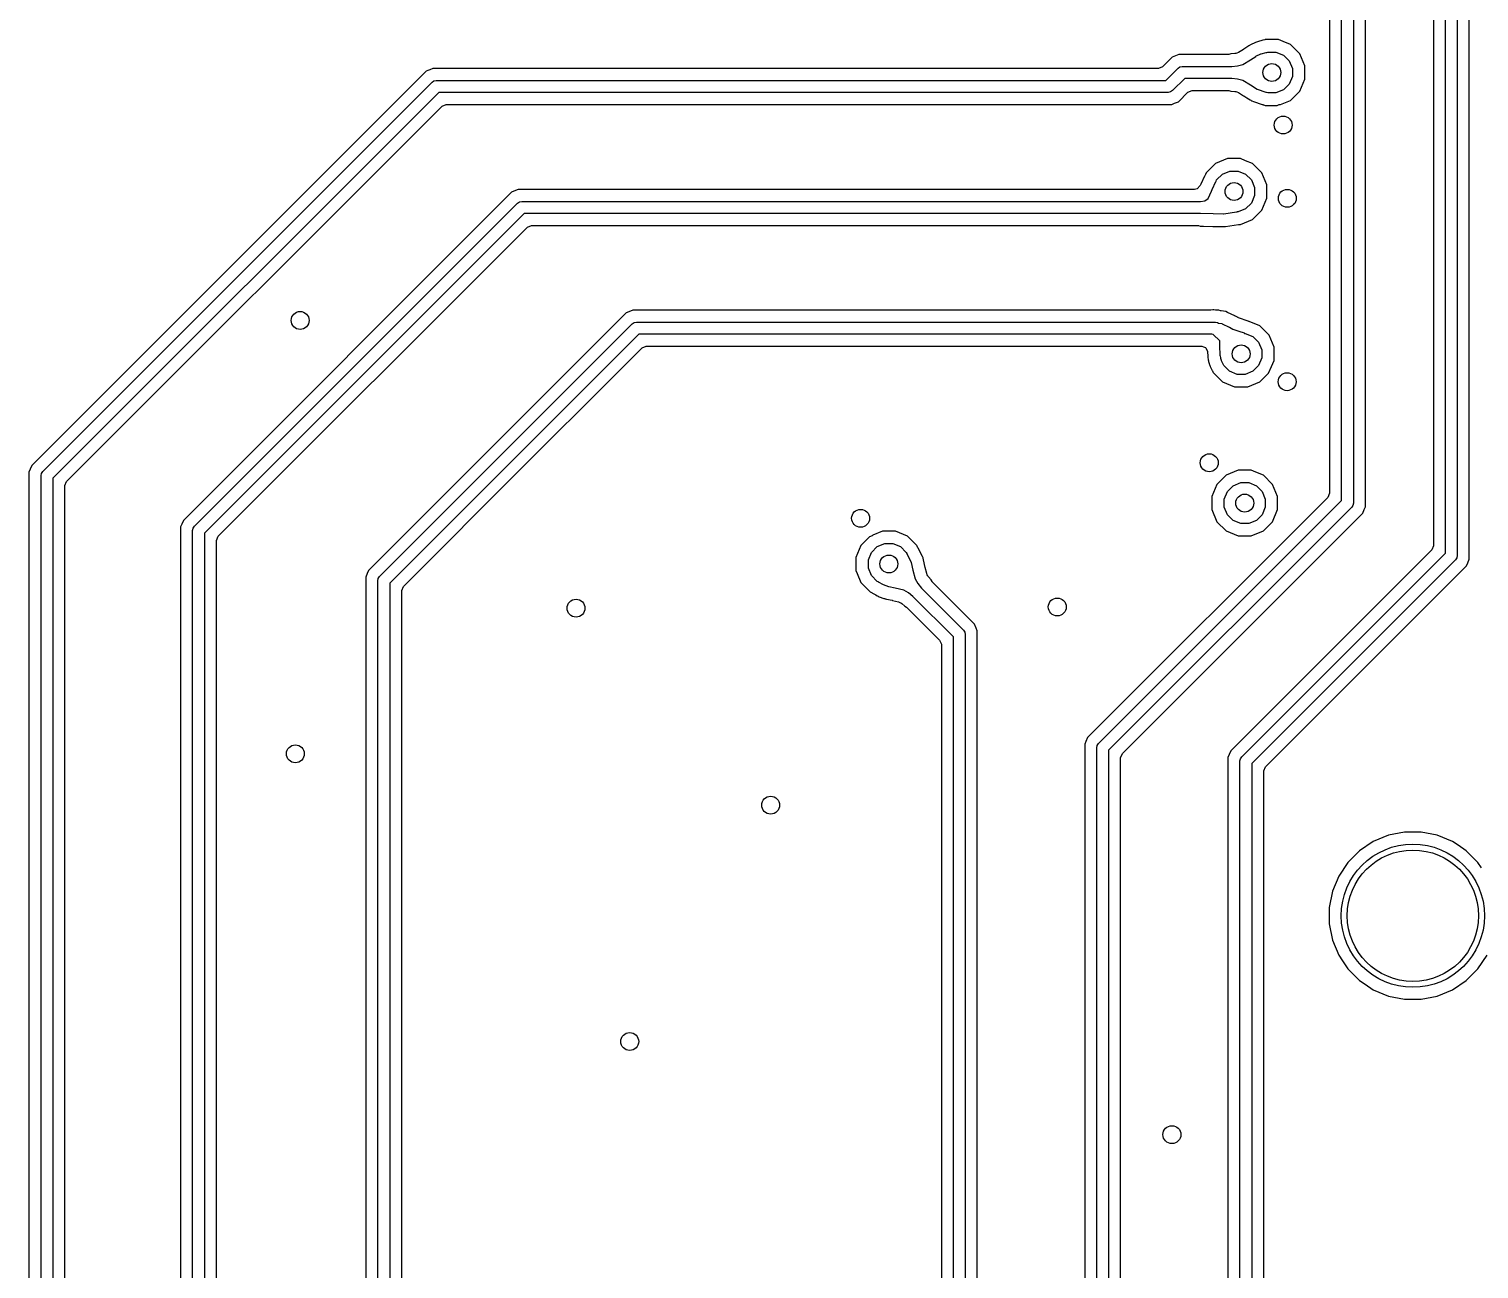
# Model space of a CAD drawing. Extents: x 114.9 to 199.6, y -137.1 to -76.7.
# Drawn here: x 172.76 to 184.9, y -126.59 to -116.2 of the extents above; entities that cross this region are included whole.
import ezdxf

# ---------------------------------------------------------------- set-up
doc = ezdxf.new("R2010")
doc.units = 0
doc.layers.add('BLACK', color=7, linetype='CONTINUOUS')

msp = doc.modelspace()

# ---------------------------------------------------------------- linework, layer by layer
at = {"layer": 'BLACK', "linetype": 'CONTINUOUS'}
for p, q in [((183.6495, -101.130065), (183.6495, -120.087363)), ((183.75, -120.14929), (183.75, -101.16)), ((183.85, -101.18071), (183.85, -120.17)), ((183.9505, -120.199936), (183.9505, -101.242634)), ((184.5195, -107.370065), (184.5195, -120.527363)), ((184.62, -120.589289), (184.62, -107.4)), ((184.72, -107.42071), (184.72, -120.61)), ((184.8205, -120.639936), (184.8205, -107.482634)), ((183.029622, -116.312457), (182.988432, -116.331699)), ((183.037688, -116.309089), (183.029622, -116.312457)), ((183.039501, -116.308418), (183.037688, -116.309089)), ((183.047808, -116.305734), (183.039501, -116.308418)), ((183.092356, -116.293347), (183.047808, -116.305734)), ((183.094725, -116.292934), (183.092356, -116.293347)), ((183.107198, -116.289775), (183.094693, -116.292754)), ((183.094693, -116.292754), (183.094725, -116.292934)), ((183.112043, -116.287769), (183.107198, -116.289775)), ((183.112044, -116.287769), (183.112043, -116.287769)), ((183.221644, -116.287769), (183.112044, -116.287769)), ((183.221645, -116.287769), (183.221644, -116.287769)), ((183.262755, -116.304798), (183.221645, -116.287769)), ((183.322902, -116.329712), (183.262755, -116.304798)), ((182.331479, -116.435681), (182.252012, -116.515148)), ((182.386793, -116.412769), (182.331479, -116.435681)), ((182.795369, -116.412769), (182.386793, -116.412769)), ((182.80769, -116.411195), (182.795369, -116.412769)), ((182.822882, -116.407248), (182.80769, -116.411195)), ((182.855821, -116.404703), (182.822882, -116.407248)), ((182.865198, -116.403051), (182.855821, -116.404703)), ((182.874228, -116.400535), (182.865198, -116.403051)), ((182.886291, -116.395347), (182.874228, -116.400535)), ((182.929406, -116.369471), (182.886291, -116.395347)), ((182.931431, -116.368187), (182.929406, -116.369471)), ((182.972888, -116.34046), (182.931431, -116.368187)), ((182.979753, -116.336238), (182.972888, -116.34046)), ((182.981283, -116.335376), (182.979753, -116.336238)), ((182.988432, -116.331699), (182.981283, -116.335376)), ((182.986941, -116.457984), (183.031549, -116.428149)), ((183.031549, -116.428149), (183.033084, -116.427284)), ((183.033084, -116.427284), (183.074267, -116.408045)), ((183.074267, -116.408045), (183.076074, -116.407377)), ((183.076074, -116.407377), (183.120622, -116.394991)), ((183.120622, -116.394991), (183.123689, -116.395365)), ((183.123689, -116.395365), (183.132703, -116.391632)), ((183.132703, -116.391632), (183.200985, -116.391632)), ((183.200985, -116.391632), (183.264069, -116.417762)), ((183.264069, -116.417762), (183.312351, -116.466044)), ((183.322903, -116.329713), (183.322902, -116.329712)), ((183.322905, -116.329714), (183.322903, -116.329713)), ((183.400399, -116.407208), (183.322905, -116.329714)), ((183.400399, -116.407209), (183.400399, -116.407208)), ((183.400401, -116.407211), (183.400399, -116.407209)), ((183.442344, -116.508469), (183.400401, -116.407211)), ((176.084744, -116.552415), (172.782413, -119.854745)), ((176.084746, -116.552414), (176.084744, -116.552415)), ((176.099432, -116.546331), (176.084746, -116.552414)), ((176.115293, -116.539761), (176.099432, -116.546331)), ((176.140062, -116.5295), (176.115293, -116.539761)), ((182.217364, -116.5295), (176.140062, -116.5295)), ((182.252012, -116.515148), (182.217364, -116.5295)), ((182.27929, -116.63), (182.381376, -116.527913)), ((182.381376, -116.527913), (182.397597, -116.517075)), ((182.397597, -116.517075), (182.416731, -116.513269)), ((182.416731, -116.513269), (182.829193, -116.513269)), ((182.829193, -116.513269), (182.831005, -116.512435)), ((182.831005, -116.512435), (182.878986, -116.50873)), ((182.878986, -116.50873), (182.922669, -116.496557)), ((182.922669, -116.496557), (182.986941, -116.457984)), ((183.312351, -116.466044), (183.338481, -116.529128)), ((183.338481, -116.529128), (183.338481, -116.59741)), ((183.442344, -116.618069), (183.442344, -116.508469)), ((172.874645, -119.904645), (176.134645, -116.644645)), ((176.134645, -116.644645), (176.150866, -116.633806)), ((176.150866, -116.633806), (176.17, -116.63)), ((176.17, -116.63), (182.27929, -116.63)), ((182.437442, -116.613269), (182.335355, -116.715355)), ((182.829341, -116.613269), (182.437442, -116.613269)), ((182.830996, -116.614111), (182.829341, -116.613269)), ((182.879488, -116.617896), (182.830996, -116.614111)), ((182.923432, -116.63029), (182.879488, -116.617896)), ((182.98694, -116.668553), (182.923432, -116.63029)), ((183.04302, -116.704555), (182.98694, -116.668553)), ((183.312351, -116.660494), (183.264069, -116.708776)), ((183.338481, -116.59741), (183.312351, -116.660494)), ((183.400401, -116.719327), (183.442344, -116.618069)), ((176.19071, -116.73), (172.96, -119.96071)), ((182.3, -116.73), (176.19071, -116.73)), ((182.319134, -116.726194), (182.3, -116.73)), ((182.335355, -116.715355), (182.319134, -116.726194)), ((182.385252, -116.807588), (182.464718, -116.72812)), ((182.464718, -116.72812), (182.499365, -116.713769)), ((182.499365, -116.713769), (182.796401, -116.713769)), ((182.796401, -116.713769), (182.803324, -116.71426)), ((182.803324, -116.71426), (182.806537, -116.714718)), ((182.806537, -116.714718), (182.822786, -116.719291)), ((182.822786, -116.719291), (182.857634, -116.72201)), ((182.857634, -116.72201), (182.859165, -116.722229)), ((182.859165, -116.722229), (182.859676, -116.722531)), ((182.859676, -116.722531), (182.865531, -116.723575)), ((182.865531, -116.723575), (182.874801, -116.726189)), ((182.874801, -116.726189), (182.886776, -116.731373)), ((182.886776, -116.731373), (182.930643, -116.757803)), ((182.930643, -116.757803), (182.931773, -116.758506)), ((182.931773, -116.758506), (182.958596, -116.775726)), ((182.958596, -116.775726), (182.986007, -116.793324)), ((182.986007, -116.793324), (182.986017, -116.79333)), ((182.986017, -116.79333), (182.986025, -116.793335)), ((182.986025, -116.793335), (182.986036, -116.793341)), ((182.986036, -116.793341), (182.986046, -116.793347)), ((182.986046, -116.793347), (182.989549, -116.7953)), ((182.989549, -116.7953), (182.997449, -116.799705)), ((182.997449, -116.799705), (183.000061, -116.800956)), ((183.000061, -116.800956), (183.012192, -116.805866)), ((183.012192, -116.805866), (183.086737, -116.830779)), ((183.045632, -116.705806), (183.04302, -116.704555)), ((183.12018, -116.73072), (183.045632, -116.705806)), ((183.121542, -116.731085), (183.12018, -116.73072)), ((183.122862, -116.730829), (183.121542, -116.731085)), ((183.132703, -116.734906), (183.122862, -116.730829)), ((183.200985, -116.734906), (183.132703, -116.734906)), ((183.264069, -116.708776), (183.200985, -116.734906)), ((183.239094, -116.831541), (183.322902, -116.796826)), ((183.322902, -116.796826), (183.322904, -116.796824)), ((183.322904, -116.796824), (183.322905, -116.796824)), ((183.322905, -116.796824), (183.400399, -116.71933)), ((183.400399, -116.719329), (183.400401, -116.719327)), ((183.400399, -116.71933), (183.400399, -116.719329)), ((173.074852, -119.987987), (176.217987, -116.844852)), ((176.217987, -116.844852), (176.252635, -116.8305)), ((176.252635, -116.8305), (182.329934, -116.8305)), ((182.329934, -116.8305), (182.329936, -116.8305)), ((182.329936, -116.8305), (182.352848, -116.821009)), ((182.352848, -116.821009), (182.385252, -116.807588)), ((183.086737, -116.830779), (183.092856, -116.83262)), ((183.092856, -116.83262), (183.094221, -116.832986)), ((183.094221, -116.832986), (183.094222, -116.832986)), ((183.094222, -116.832986), (183.094233, -116.832989)), ((183.094233, -116.832989), (183.094243, -116.832989)), ((183.094243, -116.832989), (183.09432, -116.833001)), ((183.09432, -116.833001), (183.095537, -116.833338)), ((183.095537, -116.833338), (183.096912, -116.833707)), ((183.096912, -116.833707), (183.096908, -116.833719)), ((183.096908, -116.833719), (183.105827, -116.836193)), ((183.105827, -116.836193), (183.112044, -116.838769)), ((183.112044, -116.838769), (183.112046, -116.838769)), ((183.112046, -116.838769), (183.210028, -116.838769)), ((183.210028, -116.838769), (183.227478, -116.831541)), ((183.227478, -116.831541), (183.239094, -116.831541)), ((182.795198, -117.2845), (182.69394, -117.326444)), ((182.7952, -117.2845), (182.795198, -117.2845)), ((182.9048, -117.2845), (182.7952, -117.2845)), ((182.904801, -117.2845), (182.9048, -117.2845)), ((182.946744, -117.301874), (182.904801, -117.2845)), ((182.616442, -117.403941), (182.610685, -117.41784)), ((182.693939, -117.326445), (182.616442, -117.403941)), ((182.69394, -117.326444), (182.693939, -117.326445)), ((182.752775, -117.414493), (182.815859, -117.388363)), ((182.815859, -117.388363), (182.884141, -117.388363)), ((182.884141, -117.388363), (182.947225, -117.414493)), ((183.006058, -117.326443), (182.946744, -117.301874)), ((183.006059, -117.326444), (183.006058, -117.326443)), ((183.006061, -117.326445), (183.006059, -117.326444)), ((183.083555, -117.403939), (183.006061, -117.326445)), ((183.083555, -117.40394), (183.083555, -117.403939)), ((183.083557, -117.403942), (183.083555, -117.40394)), ((183.1255, -117.5052), (183.083557, -117.403942)), ((182.566504, -117.511043), (182.541297, -117.538811)), ((182.56848, -117.505533), (182.566504, -117.511043)), ((182.568984, -117.50425), (182.56848, -117.505533)), ((182.571569, -117.498226), (182.568984, -117.50425)), ((182.603124, -117.430527), (182.571569, -117.498226)), ((182.603127, -117.430522), (182.603124, -117.430527)), ((182.604937, -117.428054), (182.603127, -117.430522)), ((182.610685, -117.41784), (182.604937, -117.428054)), ((182.667179, -117.542827), (182.698749, -117.475097)), ((182.698749, -117.475097), (182.69978, -117.474151)), ((182.69978, -117.474151), (182.704493, -117.462775)), ((182.704493, -117.462775), (182.752775, -117.414493)), ((182.947225, -117.414493), (182.995507, -117.462775)), ((182.995507, -117.462775), (183.021637, -117.525859)), ((183.021637, -117.525859), (183.021637, -117.594141)), ((183.1255, -117.58118), (183.1255, -117.5052)), ((176.800745, -117.566413), (174.052414, -120.314745)), ((176.800746, -117.566413), (176.800745, -117.566413)), ((176.800748, -117.566412), (176.800746, -117.566413)), ((176.833151, -117.55299), (176.800748, -117.566412)), ((176.856064, -117.5435), (176.833151, -117.55299)), ((176.850645, -117.658645), (176.866866, -117.647806)), ((182.520381, -117.5435), (176.856064, -117.5435)), ((176.866866, -117.647806), (176.886, -117.644)), ((176.886, -117.644), (182.566115, -117.644)), ((182.541297, -117.538811), (182.520381, -117.5435)), ((182.566115, -117.644), (182.568945, -117.64259)), ((182.568945, -117.64259), (182.604655, -117.637598)), ((182.604655, -117.637598), (182.632886, -117.61964)), ((182.632886, -117.61964), (182.662634, -117.556545)), ((182.662634, -117.556545), (182.666662, -117.544142)), ((182.666662, -117.544142), (182.667179, -117.542827)), ((183.021637, -117.594141), (182.995507, -117.657225)), ((183.083557, -117.716058), (183.124712, -117.616702)), ((183.124712, -117.583083), (183.1255, -117.58118)), ((183.124712, -117.616702), (183.124712, -117.583083)), ((174.144645, -120.364645), (176.850645, -117.658645)), ((176.90671, -117.744), (174.23, -120.42071)), ((182.569424, -117.744), (176.90671, -117.744)), ((182.570204, -117.744352), (182.569424, -117.744)), ((182.676579, -117.747658), (182.570204, -117.744352)), ((182.676754, -117.747662), (182.676579, -117.747658)), ((182.762434, -117.749037), (182.676754, -117.747662)), ((182.764292, -117.748919), (182.762434, -117.749037)), ((182.871996, -117.733388), (182.764292, -117.748919)), ((182.872544, -117.733296), (182.871996, -117.733388)), ((182.875058, -117.731637), (182.872544, -117.733296)), ((182.884141, -117.731637), (182.875058, -117.731637)), ((182.947225, -117.705507), (182.884141, -117.731637)), ((182.995507, -117.657225), (182.947225, -117.705507)), ((183.006061, -117.793555), (183.083555, -117.716061)), ((183.083555, -117.71606), (183.083557, -117.716058)), ((183.083555, -117.716061), (183.083555, -117.71606)), ((174.344852, -120.447988), (176.933988, -117.858852)), ((176.933988, -117.858852), (176.968636, -117.8445)), ((176.968636, -117.8445), (182.538422, -117.8445)), ((182.538422, -117.8445), (182.549467, -117.845761)), ((182.549467, -117.845761), (182.551295, -117.846184)), ((182.551295, -117.846184), (182.566927, -117.849801)), ((182.566927, -117.849801), (182.593749, -117.850634)), ((182.593749, -117.850634), (182.673255, -117.853106)), ((182.673255, -117.853106), (182.674128, -117.853129)), ((182.674128, -117.853129), (182.674141, -117.853129)), ((182.674141, -117.853129), (182.674168, -117.85313)), ((182.674168, -117.85313), (182.674343, -117.853134)), ((182.674343, -117.853134), (182.675061, -117.853148)), ((182.675061, -117.853148), (182.760741, -117.854523)), ((182.760741, -117.854523), (182.769121, -117.854325)), ((182.769121, -117.854325), (182.770979, -117.854207)), ((182.770979, -117.854207), (182.779349, -117.853339)), ((182.779349, -117.853339), (182.887053, -117.837808)), ((182.887053, -117.837808), (182.889463, -117.837432)), ((182.889463, -117.837432), (182.889469, -117.83743)), ((182.889469, -117.83743), (182.889501, -117.837426)), ((182.889501, -117.837426), (182.889853, -117.837366)), ((182.889853, -117.837366), (182.890011, -117.83734)), ((182.890011, -117.83734), (182.890013, -117.837339)), ((182.890013, -117.837339), (182.890218, -117.837283)), ((182.890218, -117.837283), (182.890929, -117.837186)), ((182.890929, -117.837186), (182.892525, -117.836918)), ((182.892525, -117.836918), (182.892533, -117.836967)), ((182.892533, -117.836967), (182.903314, -117.8355)), ((182.903314, -117.8355), (182.904798, -117.8355)), ((182.904798, -117.8355), (182.9048, -117.8355)), ((182.9048, -117.8355), (183.006058, -117.793557)), ((183.006058, -117.793557), (183.00606, -117.793555)), ((183.00606, -117.793555), (183.006061, -117.793555)), ((177.760745, -118.576414), (175.602414, -120.734745)), ((177.76075, -118.576411), (177.760745, -118.576414)), ((177.796481, -118.561612), (177.76075, -118.576411)), ((177.796483, -118.561611), (177.796481, -118.561612)), ((177.816062, -118.5535), (177.796483, -118.561611)), ((182.648473, -118.5535), (177.816062, -118.5535)), ((182.656465, -118.552844), (182.648473, -118.5535)), ((182.671394, -118.550375), (182.656465, -118.552844)), ((182.672894, -118.550473), (182.671394, -118.550375)), ((182.674246, -118.550606), (182.672894, -118.550473)), ((182.679919, -118.551167), (182.674246, -118.550606)), ((182.679934, -118.551169), (182.679919, -118.551167)), ((182.694308, -118.553074), (182.679934, -118.551169)), ((182.694309, -118.553075), (182.694308, -118.553074)), ((182.697515, -118.5535), (182.694309, -118.553075)), ((182.723936, -118.5535), (182.697515, -118.5535)), ((182.736373, -118.558651), (182.723936, -118.5535)), ((182.742744, -118.559496), (182.736373, -118.558651)), ((182.761121, -118.561934), (182.742744, -118.559496)), ((182.777448, -118.565432), (182.761121, -118.561934)), ((182.77745, -118.565432), (182.777448, -118.565432)), ((182.777461, -118.565435), (182.77745, -118.565432)), ((182.780964, -118.566482), (182.777461, -118.565435)), ((182.780966, -118.566482), (182.780964, -118.566482)), ((182.78097, -118.566484), (182.780966, -118.566482)), ((182.796544, -118.572516), (182.78097, -118.566484)), ((182.796547, -118.572517), (182.796544, -118.572516)), ((182.796551, -118.572519), (182.796547, -118.572517)), ((182.856504, -118.601385), (182.796551, -118.572519)), ((182.859572, -118.602923), (182.856504, -118.601385)), ((182.859846, -118.603066), (182.859572, -118.602923)), ((182.860181, -118.603241), (182.859846, -118.603066)), ((182.862948, -118.604738), (182.860181, -118.603241)), ((182.878722, -118.613576), (182.862948, -118.604738)), ((182.885956, -118.61681), (182.878722, -118.613576)), ((182.8861, -118.616941), (182.885956, -118.61681)), ((182.886419, -118.617055), (182.8861, -118.616941)), ((182.968722, -118.645263), (182.886419, -118.617055)), ((175.694645, -120.784645), (177.810645, -118.668645)), ((177.810645, -118.668645), (177.826866, -118.657806)), ((177.826866, -118.657806), (177.846, -118.654)), ((177.846, -118.654), (182.694, -118.654)), ((182.694, -118.654), (182.713134, -118.657806)), ((182.713134, -118.657806), (182.720954, -118.663031)), ((182.720954, -118.663031), (182.747254, -118.666519)), ((182.747254, -118.666519), (182.750776, -118.667571)), ((182.750776, -118.667571), (182.810759, -118.696452)), ((182.810759, -118.696452), (182.81138, -118.696776)), ((182.81138, -118.696776), (182.839351, -118.712448)), ((182.839351, -118.712448), (182.839355, -118.712449)), ((182.839355, -118.712449), (182.839358, -118.712451)), ((182.839358, -118.712451), (182.889617, -118.729675)), ((182.889617, -118.729675), (182.934517, -118.745064)), ((182.934517, -118.745064), (182.938257, -118.748363)), ((182.938257, -118.748363), (182.944141, -118.748363)), ((182.944141, -118.748363), (183.007225, -118.774493)), ((182.973881, -118.648261), (182.968722, -118.645263)), ((182.977984, -118.64996), (182.973881, -118.648261)), ((182.977999, -118.649966), (182.977984, -118.64996)), ((183.066059, -118.686443), (182.977999, -118.649966)), ((183.143555, -118.763939), (183.066059, -118.686443)), ((177.86671, -118.754), (175.78, -120.84071)), ((176.647642, -120.115198), (177.893988, -118.868852)), ((182.660796, -118.754), (177.86671, -118.754)), ((177.893988, -118.868852), (177.928636, -118.8545)), ((177.928636, -118.8545), (182.5792, -118.8545)), ((182.5792, -118.8545), (182.594729, -118.860932)), ((182.594729, -118.860932), (182.610755, -118.866013)), ((182.610755, -118.866013), (182.611711, -118.867967)), ((182.611711, -118.867967), (182.613848, -118.868852)), ((182.613848, -118.868852), (182.62802, -118.899306)), ((182.663064, -118.755294), (182.660796, -118.754)), ((182.676252, -118.756962), (182.663064, -118.755294)), ((182.730129, -118.810839), (182.676252, -118.756962)), ((182.731125, -118.813256), (182.730129, -118.810839)), ((182.732223, -118.86299), (182.731125, -118.813256)), ((182.732227, -118.863158), (182.732223, -118.86299)), ((182.734474, -118.92), (182.732227, -118.863158)), ((183.007225, -118.774493), (183.055507, -118.822775)), ((183.055507, -118.822775), (183.081637, -118.885859)), ((183.143555, -118.76394), (183.143555, -118.763939)), ((183.143557, -118.763942), (183.143555, -118.76394)), ((183.1855, -118.8652), (183.143557, -118.763942)), ((183.1855, -118.9748), (183.1855, -118.8652)), ((182.62802, -118.899306), (182.628118, -118.900447)), ((182.628118, -118.900447), (182.629745, -118.941614)), ((182.629745, -118.941614), (182.630692, -118.952148)), ((182.630692, -118.952148), (182.631019, -118.954472)), ((182.631019, -118.954472), (182.633024, -118.96489)), ((182.633024, -118.96489), (182.633994, -118.968849)), ((182.633994, -118.968849), (182.63432, -118.972636)), ((182.63432, -118.972636), (182.634166, -118.973121)), ((182.634166, -118.973121), (182.634499, -118.974798)), ((182.634499, -118.974798), (182.635405, -118.976985)), ((182.635405, -118.976985), (182.637723, -118.984064)), ((182.637723, -118.984064), (182.642118, -119.001993)), ((182.735163, -118.937448), (182.734474, -118.92)), ((182.73549, -118.939772), (182.735163, -118.937448)), ((182.738363, -118.951491), (182.73549, -118.939772)), ((182.738363, -118.954141), (182.738363, -118.951491)), ((182.739953, -118.957981), (182.738363, -118.954141)), ((182.744591, -118.976898), (182.739953, -118.957981)), ((182.745495, -118.979354), (182.744591, -118.976898)), ((182.758574, -119.005427), (182.745495, -118.979354)), ((183.081637, -118.954141), (183.055507, -119.017225)), ((183.081637, -118.885859), (183.081637, -118.954141)), ((183.153561, -119.051905), (183.1855, -118.9748)), ((182.642118, -119.001993), (182.642125, -119.002019)), ((182.642125, -119.002019), (182.645585, -119.013339)), ((182.645585, -119.013339), (182.645592, -119.013362)), ((182.645592, -119.013362), (182.646483, -119.015782)), ((182.646483, -119.015782), (182.646486, -119.015788)), ((182.646486, -119.015788), (182.651198, -119.026667)), ((182.651198, -119.026667), (182.664279, -119.052743)), ((182.664279, -119.052743), (182.667317, -119.058366)), ((182.667317, -119.058366), (182.669422, -119.061993)), ((182.669422, -119.061993), (182.669396, -119.062007)), ((182.669396, -119.062007), (182.673949, -119.070039)), ((182.673949, -119.070039), (182.676441, -119.076055)), ((182.676441, -119.076055), (182.676443, -119.076058)), ((182.676443, -119.076058), (182.753939, -119.153555)), ((182.759279, -119.006642), (182.758574, -119.005427)), ((182.76043, -119.007416), (182.759279, -119.006642)), ((182.764493, -119.017225), (182.76043, -119.007416)), ((182.812775, -119.065507), (182.764493, -119.017225)), ((182.875859, -119.091637), (182.812775, -119.065507)), ((182.944141, -119.091637), (182.875859, -119.091637)), ((183.007225, -119.065507), (182.944141, -119.091637)), ((183.055507, -119.017225), (183.007225, -119.065507)), ((183.066061, -119.153555), (183.139145, -119.08047)), ((183.139145, -119.08047), (183.14915, -119.056317)), ((183.14915, -119.056317), (183.153561, -119.051905)), ((182.753939, -119.153555), (182.75394, -119.153555)), ((182.75394, -119.153555), (182.753942, -119.153557)), ((182.753942, -119.153557), (182.8552, -119.1955)), ((182.8552, -119.1955), (182.855202, -119.1955)), ((182.855202, -119.1955), (182.964798, -119.1955)), ((182.964798, -119.1955), (182.9648, -119.1955)), ((182.9648, -119.1955), (183.066058, -119.153557)), ((183.066058, -119.153557), (183.06606, -119.153555)), ((183.06606, -119.153555), (183.066061, -119.153555)), ((172.76899, -119.887151), (172.7595, -119.910064)), ((172.7595, -119.910064), (172.7595, -119.910065)), ((172.7595, -119.910065), (172.7595, -131.857364)), ((172.782413, -119.854746), (172.76899, -119.887149)), ((172.76899, -119.887149), (172.76899, -119.887151)), ((172.782413, -119.854745), (172.782413, -119.854746)), ((172.86, -119.94), (172.863806, -119.920866)), ((172.86, -131.919289), (172.86, -119.94)), ((172.863806, -119.920866), (172.874645, -119.904645)), ((172.96, -119.96071), (172.96, -131.94)), ((182.78394, -119.936444), (182.706444, -120.01394)), ((182.885198, -119.8945), (182.78394, -119.936444)), ((182.8852, -119.8945), (182.885198, -119.8945)), ((182.9948, -119.8945), (182.8852, -119.8945)), ((182.994801, -119.8945), (182.9948, -119.8945)), ((183.032374, -119.910064), (182.994801, -119.8945)), ((183.096058, -119.936443), (183.032374, -119.910064)), ((183.096059, -119.936444), (183.096058, -119.936443)), ((183.096061, -119.936445), (183.096059, -119.936444)), ((183.173555, -120.013939), (183.096061, -119.936445)), ((173.0605, -120.022635), (173.074852, -119.987987)), ((173.0605, -131.969936), (173.0605, -120.022635)), ((182.706444, -120.01394), (182.6645, -120.115198)), ((182.768363, -120.135859), (182.794493, -120.072775)), ((182.794493, -120.072775), (182.842775, -120.024493)), ((182.842775, -120.024493), (182.905859, -119.998363)), ((182.905859, -119.998363), (182.974141, -119.998363)), ((182.974141, -119.998363), (183.037225, -120.024493)), ((183.037225, -120.024493), (183.085507, -120.072775)), ((183.085507, -120.072775), (183.111637, -120.135859)), ((183.173555, -120.01394), (183.173555, -120.013939)), ((183.173557, -120.013942), (183.173555, -120.01394)), ((183.2155, -120.1152), (183.173557, -120.013942)), ((176.137642, -120.625198), (176.647642, -120.115198)), ((183.635148, -120.122011), (181.622413, -122.134746)), ((181.714645, -122.184645), (183.75, -120.14929)), ((183.835355, -120.205355), (181.8, -122.24071)), ((182.6645, -120.115198), (182.6645, -120.1152)), ((182.6645, -120.1152), (182.6645, -120.2248)), ((182.768363, -120.204141), (182.768363, -120.135859)), ((182.794493, -120.267225), (182.768363, -120.204141)), ((183.111637, -120.204141), (183.085507, -120.267225)), ((183.111637, -120.135859), (183.111637, -120.204141)), ((183.2155, -120.2248), (183.2155, -120.1152)), ((183.6495, -120.087363), (183.635148, -120.122011)), ((183.846194, -120.189134), (183.835355, -120.205355)), ((183.85, -120.17), (183.846194, -120.189134)), ((183.940201, -120.2248), (183.9505, -120.199936)), ((174.052411, -120.31475), (174.039676, -120.345498)), ((174.052414, -120.314745), (174.052411, -120.31475)), ((181.914852, -122.267987), (183.927586, -120.255253)), ((182.6645, -120.2248), (182.706443, -120.326058)), ((182.706443, -120.326058), (182.706444, -120.326059)), ((182.706444, -120.326059), (182.706445, -120.326061)), ((182.706445, -120.326061), (182.783939, -120.403555)), ((182.842775, -120.315507), (182.794493, -120.267225)), ((182.905859, -120.341637), (182.842775, -120.315507)), ((183.037225, -120.315507), (182.974141, -120.341637)), ((183.085507, -120.267225), (183.037225, -120.315507)), ((183.096061, -120.403555), (183.173555, -120.326061)), ((183.173555, -120.32606), (183.173557, -120.326058)), ((183.173555, -120.326061), (183.173555, -120.32606)), ((183.173557, -120.326058), (183.2155, -120.2248)), ((183.927586, -120.255253), (183.927588, -120.255251)), ((183.927588, -120.255251), (183.940201, -120.2248)), ((174.039675, -120.3455), (174.0295, -120.370062)), ((174.0295, -120.370062), (174.0295, -132.567363)), ((174.039676, -120.345498), (174.039675, -120.3455)), ((174.13, -120.4), (174.133806, -120.380866)), ((174.13, -132.629289), (174.13, -120.4)), ((174.133806, -120.380866), (174.144645, -120.364645)), ((174.23, -120.42071), (174.23, -132.65)), ((174.3305, -120.482636), (174.344852, -120.447988)), ((179.820363, -120.442886), (179.798401, -120.451982)), ((179.825902, -120.437346), (179.820363, -120.442886)), ((179.905198, -120.4045), (179.825902, -120.437346)), ((179.9052, -120.4045), (179.905198, -120.4045)), ((180.0148, -120.4045), (179.9052, -120.4045)), ((180.014801, -120.4045), (180.0148, -120.4045)), ((180.11606, -120.446444), (180.014801, -120.4045)), ((180.193554, -120.523939), (180.11606, -120.446444)), ((182.783939, -120.403555), (182.78394, -120.403555)), ((182.78394, -120.403555), (182.783942, -120.403557)), ((182.783942, -120.403557), (182.8852, -120.4455)), ((182.8852, -120.4455), (182.885202, -120.4455)), ((182.885202, -120.4455), (182.994798, -120.4455)), ((182.974141, -120.341637), (182.905859, -120.341637)), ((182.994798, -120.4455), (182.9948, -120.4455)), ((182.9948, -120.4455), (183.096058, -120.403557)), ((183.096058, -120.403557), (183.09606, -120.403555)), ((183.09606, -120.403555), (183.096061, -120.403555)), ((174.3305, -132.679936), (174.3305, -120.482636)), ((179.726444, -120.52394), (179.6845, -120.625198)), ((179.798401, -120.451982), (179.726444, -120.52394)), ((179.814493, -120.582775), (179.862775, -120.534493)), ((179.862775, -120.534493), (179.925859, -120.508363)), ((179.925859, -120.508363), (179.994141, -120.508363)), ((179.994141, -120.508363), (180.057225, -120.534493)), ((180.057225, -120.534493), (180.105507, -120.582775)), ((180.193557, -120.523942), (180.193554, -120.523939)), ((180.196134, -120.530164), (180.193557, -120.523942)), ((180.200699, -120.538239), (180.196134, -120.530164)), ((180.200693, -120.538243), (180.200699, -120.538239)), ((180.201117, -120.538977), (180.200693, -120.538243)), ((180.201998, -120.540536), (180.201117, -120.538977)), ((180.202073, -120.540638), (180.201998, -120.540536)), ((180.20208, -120.540646), (180.202073, -120.540638)), ((180.202785, -120.541868), (180.20208, -120.540646)), ((180.205801, -120.547481), (180.202785, -120.541868)), ((180.240898, -120.617811), (180.205801, -120.547481)), ((184.505148, -120.562011), (182.822413, -122.244746)), ((184.5195, -120.527363), (184.505148, -120.562011)), ((175.894852, -120.867988), (176.137642, -120.625198)), ((179.6845, -120.625198), (179.6845, -120.734801)), ((179.788363, -120.645859), (179.814493, -120.582775)), ((179.788363, -120.714141), (179.788363, -120.645859)), ((180.105507, -120.582775), (180.109581, -120.592612)), ((180.109581, -120.592612), (180.110697, -120.593367)), ((180.110697, -120.593367), (180.111402, -120.594589)), ((180.111402, -120.594589), (180.146499, -120.664919)), ((180.146499, -120.664919), (180.147461, -120.667651)), ((180.147461, -120.667651), (180.161652, -120.732737)), ((180.24601, -120.629879), (180.240898, -120.617811)), ((180.246972, -120.632611), (180.24601, -120.629879)), ((180.250539, -120.645176), (180.246972, -120.632611)), ((180.264276, -120.708181), (180.250539, -120.645176)), ((182.914645, -122.294645), (184.62, -120.589289)), ((184.705355, -120.645356), (183, -122.35071)), ((184.716194, -120.629135), (184.705355, -120.645356)), ((184.72, -120.61), (184.716194, -120.629134)), ((184.716194, -120.629134), (184.716194, -120.629135)), ((184.797587, -120.695252), (184.808254, -120.6695)), ((184.808254, -120.6695), (184.8205, -120.639936)), ((175.591746, -120.7605), (175.5795, -120.790062)), ((175.5795, -120.790062), (175.5795, -132.117363)), ((175.591747, -120.760498), (175.591746, -120.7605)), ((175.602411, -120.73475), (175.591747, -120.760498)), ((175.602414, -120.734745), (175.602411, -120.73475)), ((175.68, -120.82), (175.683806, -120.800866)), ((175.683806, -120.800866), (175.694645, -120.784645)), ((179.6845, -120.734801), (179.695145, -120.7605)), ((179.695145, -120.7605), (179.726443, -120.836058)), ((179.814493, -120.777225), (179.788363, -120.714141)), ((179.862775, -120.825507), (179.814493, -120.777225)), ((180.161652, -120.732737), (180.179509, -120.804728)), ((180.179509, -120.804728), (180.17951, -120.804731)), ((180.17951, -120.804731), (180.201818, -120.844563)), ((180.264558, -120.709393), (180.264276, -120.708181)), ((180.276904, -120.759165), (180.264558, -120.709393)), ((180.281711, -120.77131), (180.276904, -120.759165)), ((180.286404, -120.77969), (180.281711, -120.77131)), ((180.289812, -120.784577), (180.286404, -120.77969)), ((180.28996, -120.785154), (180.289812, -120.784577)), ((180.290892, -120.786396), (180.28996, -120.785154)), ((180.31361, -120.812961), (180.290892, -120.786396)), ((183.114852, -122.377987), (184.797586, -120.695253)), ((184.797586, -120.695253), (184.797587, -120.695252)), ((175.68, -132.179289), (175.68, -120.82)), ((175.78, -120.84071), (175.78, -132.2)), ((175.8805, -120.902636), (175.894852, -120.867988)), ((175.8805, -132.229936), (175.8805, -120.902636)), ((179.726443, -120.836058), (179.726444, -120.836059)), ((179.726444, -120.836059), (179.726445, -120.836061)), ((179.726445, -120.836061), (179.80394, -120.913556)), ((179.80394, -120.913556), (179.803941, -120.913556)), ((179.803941, -120.913556), (179.803942, -120.913557)), ((179.803942, -120.913557), (179.808776, -120.915559)), ((179.808776, -120.915559), (179.819723, -120.922296)), ((179.819723, -120.922296), (179.81983, -120.922145)), ((179.81983, -120.922145), (179.821801, -120.923529)), ((179.821801, -120.923529), (179.821802, -120.923529)), ((179.821802, -120.923529), (179.821805, -120.923532)), ((179.821805, -120.923532), (179.850305, -120.939631)), ((179.871789, -120.82924), (179.862775, -120.825507)), ((179.873693, -120.831674), (179.871789, -120.82924)), ((179.913946, -120.854412), (179.873693, -120.831674)), ((179.915706, -120.855222), (179.913946, -120.854412)), ((179.958418, -120.870735), (179.915706, -120.855222)), ((179.960135, -120.871214), (179.958418, -120.870735)), ((180.012767, -120.881659), (179.960135, -120.871214)), ((180.085482, -120.899829), (180.012767, -120.881659)), ((180.085483, -120.899829), (180.085482, -120.899829)), ((180.085484, -120.89983), (180.085483, -120.899829)), ((180.105232, -120.910971), (180.085484, -120.89983)), ((180.12498, -120.922111), (180.105232, -120.910971)), ((180.124982, -120.922113), (180.12498, -120.922111)), ((180.161529, -120.953418), (180.124982, -120.922113)), ((180.201818, -120.844563), (180.233431, -120.881529)), ((180.233431, -120.881529), (180.234006, -120.883296)), ((180.234006, -120.883296), (180.585355, -121.234645)), ((180.32187, -120.827687), (180.31361, -120.812961)), ((180.323818, -120.830284), (180.32187, -120.827687)), ((180.328366, -120.835526), (180.323818, -120.830284)), ((180.677585, -121.184744), (180.328366, -120.835526)), ((179.850305, -120.939631), (179.862061, -120.946272)), ((179.862061, -120.946272), (179.869837, -120.950248)), ((179.869837, -120.950248), (179.869839, -120.950249)), ((179.869839, -120.950249), (179.871599, -120.951059)), ((179.871599, -120.951059), (179.87969, -120.954384)), ((179.87969, -120.954384), (179.879699, -120.954387)), ((179.879699, -120.954387), (179.879713, -120.954393)), ((179.879713, -120.954393), (179.916705, -120.967828)), ((179.916705, -120.967828), (179.922402, -120.969897)), ((179.922402, -120.969897), (179.930069, -120.972355)), ((179.930069, -120.972355), (179.931786, -120.972834)), ((179.931786, -120.972834), (179.939599, -120.974696)), ((179.939599, -120.974696), (179.988544, -120.984408)), ((179.988544, -120.984408), (179.990854, -120.984926)), ((179.990854, -120.984926), (180.039645, -120.997118)), ((180.039645, -120.997118), (180.051839, -121.001979)), ((180.051839, -121.001979), (180.060003, -121.006585)), ((180.060003, -121.006585), (180.067802, -121.012047)), ((180.067802, -121.012047), (180.092893, -121.033539)), ((180.092893, -121.033539), (180.092897, -121.033542)), ((180.092897, -121.033542), (180.106424, -121.04149)), ((180.106424, -121.04149), (180.116249, -121.049089)), ((180.116249, -121.049089), (180.385148, -121.317988)), ((180.163399, -120.954109), (180.161529, -120.953418)), ((180.5, -121.29071), (180.163399, -120.954109)), ((180.5, -134.4), (180.5, -121.29071)), ((180.585355, -121.234645), (180.596194, -121.250866)), ((180.596194, -121.250866), (180.6, -121.27)), ((180.6, -121.27), (180.6, -134.4)), ((180.677586, -121.184746), (180.677585, -121.184744)), ((180.677588, -121.184748), (180.677586, -121.184746)), ((180.677588, -121.184749), (180.677588, -121.184748)), ((180.691008, -121.217149), (180.677588, -121.184749)), ((180.691009, -121.217151), (180.691008, -121.217149)), ((180.700499, -121.240062), (180.691009, -121.217151)), ((180.7005, -121.240066), (180.700499, -121.240062)), ((180.7005, -134.270767), (180.7005, -121.240066)), ((180.385148, -121.317988), (180.3995, -121.352636)), ((180.3995, -121.352636), (180.3995, -134.270767)), ((181.622413, -122.134746), (181.60899, -122.167149)), ((181.60899, -122.167151), (181.5995, -122.190064)), ((181.5995, -122.190064), (181.5995, -122.190065)), ((181.5995, -122.190065), (181.5995, -134.270767)), ((181.60899, -122.167149), (181.60899, -122.167151)), ((181.7, -122.22), (181.703806, -122.200866)), ((181.7, -134.4), (181.7, -122.22)), ((181.703806, -122.200866), (181.714645, -122.184645)), ((181.8, -122.24071), (181.8, -134.4)), ((181.9005, -122.302635), (181.914852, -122.267987)), ((182.822413, -122.244746), (182.80899, -122.277149)), ((181.9005, -134.270767), (181.9005, -122.302635)), ((182.80899, -122.277151), (182.7995, -122.300064)), ((182.7995, -122.300064), (182.7995, -122.300065)), ((182.7995, -122.300065), (182.7995, -134.270767)), ((182.80899, -122.277149), (182.80899, -122.277151)), ((182.9, -122.33), (182.903806, -122.310866)), ((182.9, -134.4), (182.9, -122.33)), ((182.903806, -122.310866), (182.914645, -122.294645)), ((183, -122.35071), (183, -134.4)), ((183.1005, -122.412635), (183.114852, -122.377987)), ((183.1005, -123.557001), (183.1005, -122.412635)), ((184.14367, -122.95242), (184.016192, -123.005223)), ((184.143681, -122.952417), (184.14367, -122.95242)), ((184.279001, -122.9255), (184.143681, -122.952417)), ((184.279007, -122.9255), (184.279001, -122.9255)), ((184.416993, -122.9255), (184.279007, -122.9255)), ((184.416998, -122.9255), (184.416993, -122.9255)), ((184.552318, -122.952417), (184.416998, -122.9255)), ((184.552329, -122.95242), (184.552318, -122.952417)), ((184.679807, -123.005223), (184.552329, -122.95242)), ((183.90146, -123.081883), (183.803883, -123.17946)), ((184.016192, -123.005223), (183.90146, -123.081883)), ((184.679808, -123.005223), (184.679807, -123.005223)), ((184.679811, -123.005225), (184.679808, -123.005223)), ((184.726074, -123.036137), (184.679811, -123.005225)), ((184.794539, -123.081883), (184.726074, -123.036137)), ((184.892116, -123.17946), (184.794539, -123.081883)), ((183.803883, -123.17946), (183.727223, -123.294192)), ((184.922613, -123.225102), (184.892116, -123.17946)), ((183.727223, -123.294192), (183.67442, -123.42167)), ((183.674417, -123.421681), (183.6475, -123.557001)), ((183.67442, -123.42167), (183.674417, -123.421681)), ((183.1005, -134.270767), (183.1005, -123.557001)), ((183.6475, -123.557001), (183.6475, -123.694998)), ((183.6475, -123.694998), (183.674417, -123.830318)), ((183.674417, -123.830318), (183.67442, -123.830328)), ((183.67442, -123.830328), (183.727225, -123.957811)), ((183.727225, -123.957811), (183.758137, -124.004074)), ((184.892114, -124.072542), (184.968775, -123.957811)), ((183.758137, -124.004074), (183.803883, -124.072539)), ((183.803883, -124.072539), (183.90146, -124.170116)), ((184.794542, -124.170114), (184.892114, -124.072542)), ((183.90146, -124.170116), (183.947102, -124.200613)), ((183.947102, -124.200613), (184.016189, -124.246775)), ((184.679811, -124.246775), (184.794542, -124.170114)), ((184.016189, -124.246775), (184.143672, -124.29958)), ((184.143672, -124.29958), (184.143678, -124.299581)), ((184.143678, -124.299581), (184.143681, -124.299582)), ((184.143681, -124.299582), (184.279001, -124.326499)), ((184.279001, -124.326499), (184.279007, -124.3265)), ((184.279007, -124.3265), (184.416993, -124.3265)), ((184.416993, -124.3265), (184.552328, -124.29958)), ((184.552328, -124.29958), (184.679811, -124.246775))]:
    msp.add_line(p, q, dxfattribs=at)
at = {"layer": 'BLACK'}
for centre, radius in [((183.166844, -116.563269), 0.075), ((183.261619, -117.003178), 0.075), ((182.85, -117.56), 0.075), ((183.296349, -117.617224), 0.075), ((175.03, -118.64), 0.075), ((182.91, -118.92), 0.075), ((183.294657, -119.153542), 0.075), ((182.642632, -119.832253), 0.075), ((182.94, -120.17), 0.075), ((179.723138, -120.297379), 0.075), ((179.96, -120.68), 0.075), ((177.34, -121.05), 0.075), ((181.37, -121.04), 0.075), ((174.99, -122.27), 0.075), ((178.97, -122.7), 0.075), ((184.348, -123.626), 0.6), ((177.79, -124.68), 0.075), ((182.33, -125.46), 0.075)]:
    msp.add_circle(centre, radius, dxfattribs=at)
at = {"layer": 'WHITE'}
for centre, radius in [((183.166844, -116.563269), 0.075), ((183.261619, -117.003178), 0.075), ((182.85, -117.56), 0.075), ((183.296349, -117.617224), 0.075), ((175.03, -118.64), 0.075), ((182.91, -118.92), 0.075), ((183.294657, -119.153542), 0.075), ((182.642632, -119.832253), 0.075), ((182.94, -120.17), 0.075), ((179.723138, -120.297379), 0.075), ((179.96, -120.68), 0.075), ((177.34, -121.05), 0.075), ((181.37, -121.04), 0.075), ((174.99, -122.27), 0.075), ((178.97, -122.7), 0.075), ((184.348, -123.626), 0.549999), ((177.79, -124.68), 0.075), ((182.33, -125.46), 0.075)]:
    msp.add_circle(centre, radius, dxfattribs=at)

doc.saveas('drawing.dxf')
